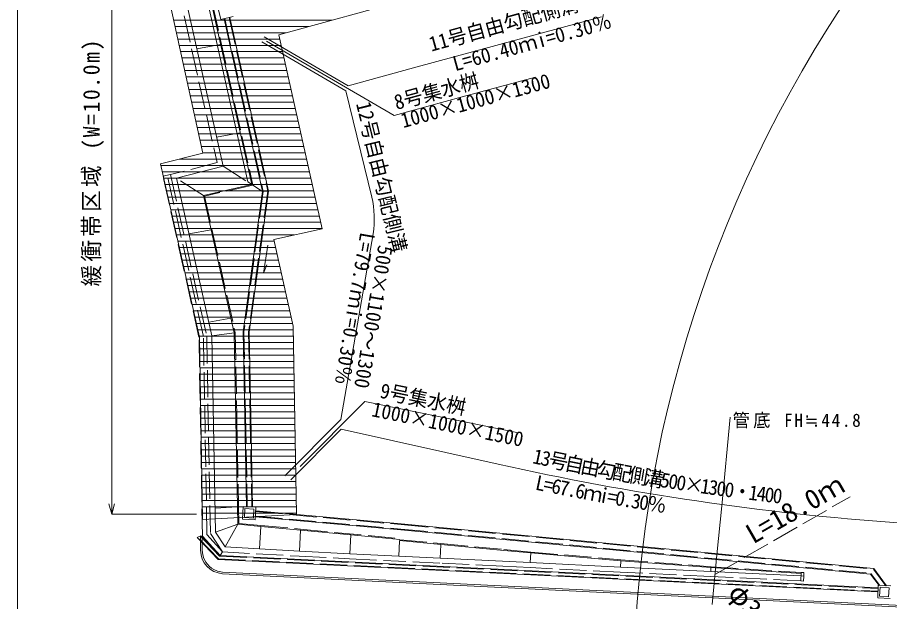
# Model space of a CAD drawing. Units: millimetres on the paper. Extents: x 0 to 420, y -6 to 297.
# Drawn here: x 0.5 to 193.6, y 65.8 to 195.2 of the extents above; entities that cross this region are included whole.
import ezdxf
from ezdxf.enums import TextEntityAlignment as Align

# ---------------------------------------------------------------- set-up
doc = ezdxf.new("R2010")
doc.units = ezdxf.units.MM
doc.linetypes.add('DASHED', pattern=[7.5, 6, -1.5])
for name, color, linetype, lineweight in [('_0-3_①．雨水', 7, 'Continuous', 9), ('①．道路', 7, 'Continuous', 9), ('①．雨水', 7, 'Continuous', 9), ('③．地下', 7, 'Continuous', 9), ('⑦．防火', 1, 'Continuous', 9), ('⑧．緩衝帯', 9, 'Continuous', 9), ('造成地', 7, 'Continuous', 9)]:
    doc.layers.add(name, color=color, linetype=linetype, lineweight=lineweight)
doc.styles.add('ＭＳ ゴシック', font='')
doc.styles.get('ＭＳ ゴシック').set_extended_font_data('MS Gothic')

msp = doc.modelspace()

# ---------------------------------------------------------------- linework, layer by layer
at = {"layer": '_0-3_①．雨水'}
for p, q in [((88.175, 183.997), (129.787, 195.28)), ((54.581, 189.772), (73.183, 178.933)), ((55.139, 190.881), (73.741, 180.042)), ((83.931, 173.438), (55.607, 189.943)), ((73.741, 180.042), (88.175, 183.997)), ((98.981, 177.563), (115.178, 181.955)), ((78.933, 155.382), (73.183, 178.933)), ((83.931, 173.438), (98.981, 177.563)), ((72.124, 106.125), (79.213, 147.24)), ((63.061, 95.673), (77.412, 110.101)), ((77.412, 110.101), (111.446, 103.16)), ((59.728, 93.662), (72.124, 106.125)), ((61.025, 92.752), (72.182, 103.969)), ((72.182, 103.969), (106.931, 96.197))]:
    msp.add_line(p, q, dxfattribs=at)
for centre, radius, start, end in [((59.504, 150.639), 20, 350.21706, 13.72035), ((237.885, 681.732), 600, 257.39334, 265.93712)]:
    msp.add_arc(centre, radius, start, end, dxfattribs=at)
at = {"layer": '①．道路'}
for p, q in [((41.152, 80.305), (41.012, 80.306)), ((41.012, 80.306), (41.013, 80.247)), ((41.013, 79.184), (41.013, 80.247)), ((41.051, 76.997), (41.013, 79.19)), ((45.326, 75.995), (41.152, 80.305)), ((41.373, 79.19), (41.373, 80.077)), ((41.408, 77.148), (41.373, 79.19)), ((41.514, 76.157), (41.408, 77.148)), ((41.768, 75.329), (41.514, 76.157)), ((42.215, 74.481), (41.768, 75.329)), ((191.049, 68.812), (45.326, 75.995)), ((42.921, 73.642), (42.215, 74.481)), ((43.453, 73.204), (42.921, 73.642)), ((43.962, 72.889), (43.453, 73.204)), ((44.816, 72.521), (43.962, 72.889)), ((45.898, 72.323), (44.816, 72.521)), ((45.896, 71.962), (312.915, 58.799)), ((45.898, 72.323), (312.933, 59.159)), ((191.077, 69.381), (191.049, 68.812)), ((193.874, 69.243), (191.077, 69.381))]:
    msp.add_line(p, q, dxfattribs=at)
msp.add_arc((46.262, 77.164), 5.214, 180.24033, 265.99254, dxfattribs=at)
at = {"layer": '①．雨水'}
for p, q in [((44.884, 197.411), (45.533, 194.687)), ((48.257, 195.336), (45.533, 194.687)), ((47.51, 195.158), (56.087, 156.692)), ((46.245, 194.857), (54.768, 156.637)), ((54.768, 156.637), (50.504, 125.55)), ((56.087, 156.692), (51.806, 125.473)), ((55.907, 144.728), (54.946, 138.525)), ((54.946, 138.525), (55.691, 140.369)), ((50.504, 125.55), (50.855, 106.819)), ((51.806, 125.473), (52.155, 106.843)), ((50.855, 106.819), (51.23, 86.779)), ((52.155, 106.843), (52.532, 86.703)), ((50.491, 86.822), (50.329, 84.027)), ((53.286, 86.66), (50.491, 86.822)), ((50.867, 86.399), (50.751, 84.403)), ((52.864, 86.283), (50.867, 86.399)), ((52.864, 86.283), (52.748, 84.287)), ((53.286, 86.66), (53.124, 83.864)), ((53.24, 85.865), (85.465, 82.988)), ((53.124, 83.864), (50.329, 84.027)), ((52.748, 84.287), (50.751, 84.403)), ((53.165, 84.566), (85.346, 81.694)), ((85.346, 81.694), (189.371, 71.881)), ((85.465, 82.988), (190.069, 73.121)), ((41.134, 80.323), (40.278, 79.942)), ((44.936, 75.133), (40.278, 79.942)), ((41.134, 80.323), (45.326, 75.995)), ((45.326, 75.995), (191.049, 68.812)), ((44.936, 75.133), (191.006, 67.933)), ((189.371, 71.881), (191.234, 69.373)), ((190.069, 73.121), (192.916, 69.29)), ((190.94, 66.584), (191.077, 69.381)), ((191.077, 69.381), (193.874, 69.243)), ((191.359, 66.964), (191.457, 68.962)), ((191.457, 68.962), (193.455, 68.863)), ((193.356, 66.866), (193.455, 68.863)), ((190.94, 66.584), (193.736, 66.447)), ((191.359, 66.964), (193.356, 66.866))]:
    msp.add_line(p, q, dxfattribs=at)
at = {"layer": '①．雨水', "linetype": 'DASHED'}
for p, q in [((47.364, 195.123), (55.935, 156.685)), ((46.391, 194.891), (54.92, 156.643)), ((54.92, 156.643), (50.654, 125.541)), ((55.935, 156.685), (51.656, 125.482)), ((50.654, 125.541), (51.005, 106.822)), ((51.656, 125.482), (52.005, 106.84)), ((51.005, 106.822), (51.381, 86.77)), ((52.005, 106.84), (52.382, 86.712)), ((53.232, 85.715), (85.451, 82.839)), ((53.178, 84.715), (85.36, 81.843)), ((85.36, 81.843), (189.452, 72.024)), ((85.451, 82.839), (189.989, 72.978)), ((44.998, 75.271), (40.414, 80.003)), ((45.264, 75.858), (40.998, 80.263)), ((45.264, 75.858), (191.042, 68.672)), ((44.998, 75.271), (191.013, 68.073)), ((189.452, 72.024), (191.428, 69.364)), ((189.989, 72.978), (192.722, 69.3))]:
    msp.add_line(p, q, dxfattribs=at)
at = {"layer": '③．地下'}
for p, q in [((156.432, 87.011), (158.283, 106.593)), ((155.349, 76.128), (156.432, 87.011)), ((154.271, 65.124), (155.349, 76.128))]:
    msp.add_line(p, q, dxfattribs=at)
at = {"layer": '③．地下', "color": 1, "linetype": 'DASHED'}
msp.add_line((154.898, 71.773), (184.845, 89.012), dxfattribs=at)
at = {"layer": '⑦．防火', "color": 5}
msp.add_arc((416.829, 43.588), 280, 117.66212, 189.06007, dxfattribs=at)
at = {"layer": '⑧．緩衝帯', "color": 7}
for p, q in [((21.363, 236.091), (21.363, 85.135)), ((21.363, 85.135), (20.748, 87.433)), ((21.363, 85.135), (21.979, 87.433)), ((40.166, 85.135), (21.363, 85.135))]:
    msp.add_line(p, q, dxfattribs=at)
at = {"layer": '⑧．緩衝帯', "color": 8}
for p, q in [((174.258, 223.196), (58.342, 191.325)), ((41.515, 165.063), (32.786, 204.968)), ((58.342, 191.325), (67.96, 148.368)), ((32.198, 162.772), (41.515, 165.063)), ((40.788, 124.371), (32.198, 162.772)), ((67.96, 148.368), (57.23, 145.957)), ((57.23, 145.957), (61.525, 126.778)), ((61.525, 126.778), (62.248, 85.06)), ((41.488, 83.981), (40.788, 124.371)), ((62.248, 85.06), (41.488, 83.981))]:
    msp.add_line(p, q, dxfattribs=at)
at = {"layer": '⑧．緩衝帯'}
for p, q in [((35.058, 194.581), (70.186, 194.581)), ((35.364, 193.181), (65.095, 193.181)), ((35.67, 191.781), (60.003, 191.781)), ((35.977, 190.381), (58.554, 190.381)), ((36.283, 188.981), (58.867, 188.981)), ((36.589, 187.581), (59.181, 187.581)), ((36.895, 186.181), (59.494, 186.181)), ((37.202, 184.781), (59.808, 184.781)), ((37.508, 183.381), (60.121, 183.381)), ((37.814, 181.981), (60.434, 181.981)), ((38.12, 180.581), (60.748, 180.581)), ((38.427, 179.181), (61.061, 179.181)), ((38.733, 177.781), (61.375, 177.781)), ((39.039, 176.381), (61.688, 176.381)), ((39.345, 174.981), (62.002, 174.981)), ((39.652, 173.581), (62.315, 173.581)), ((39.958, 172.181), (62.629, 172.181)), ((40.264, 170.781), (62.942, 170.781)), ((40.571, 169.381), (63.256, 169.381)), ((40.877, 167.981), (63.569, 167.981)), ((41.183, 166.581), (63.883, 166.581)), ((41.489, 165.181), (64.196, 165.181)), ((32.285, 162.381), (64.823, 162.381)), ((36.302, 163.781), (64.509, 163.781)), ((32.599, 160.981), (65.136, 160.981)), ((32.912, 159.581), (65.45, 159.581)), ((33.225, 158.181), (65.763, 158.181)), ((33.538, 156.781), (66.077, 156.781)), ((33.851, 155.381), (66.39, 155.381)), ((34.165, 153.981), (66.704, 153.981)), ((34.478, 152.581), (67.017, 152.581)), ((34.791, 151.181), (67.331, 151.181)), ((35.104, 149.781), (67.644, 149.781)), ((35.417, 148.381), (67.958, 148.381)), ((35.73, 146.981), (61.786, 146.981)), ((36.044, 145.581), (57.315, 145.581)), ((36.357, 144.181), (57.628, 144.181)), ((36.67, 142.781), (57.942, 142.781)), ((36.983, 141.381), (58.255, 141.381)), ((37.296, 139.981), (58.569, 139.981)), ((37.609, 138.581), (58.882, 138.581)), ((37.923, 137.181), (59.196, 137.181)), ((38.236, 135.781), (59.509, 135.781)), ((38.549, 134.381), (59.822, 134.381)), ((38.862, 132.981), (60.136, 132.981)), ((39.175, 131.581), (60.449, 131.581)), ((39.489, 130.181), (60.763, 130.181)), ((39.802, 128.781), (61.076, 128.781)), ((40.115, 127.381), (61.39, 127.381)), ((40.428, 125.981), (61.539, 125.981)), ((40.741, 124.581), (61.563, 124.581)), ((40.809, 123.181), (61.587, 123.181)), ((40.833, 121.781), (61.612, 121.781)), ((40.857, 120.381), (61.636, 120.381)), ((40.882, 118.981), (61.66, 118.981)), ((40.906, 117.581), (61.684, 117.581)), ((40.93, 116.181), (61.709, 116.181)), ((40.954, 114.781), (61.733, 114.781)), ((40.979, 113.381), (61.757, 113.381)), ((41.003, 111.981), (61.781, 111.981)), ((41.027, 110.581), (61.806, 110.581)), ((41.051, 109.181), (61.83, 109.181)), ((41.076, 107.781), (61.854, 107.781)), ((41.1, 106.381), (61.879, 106.381)), ((41.124, 104.981), (61.903, 104.981)), ((41.149, 103.581), (61.927, 103.581)), ((41.173, 102.181), (61.951, 102.181)), ((41.197, 100.781), (61.976, 100.781)), ((41.221, 99.381), (62, 99.381)), ((41.246, 97.981), (62.024, 97.981)), ((41.27, 96.581), (62.049, 96.581)), ((41.294, 95.181), (62.073, 95.181)), ((41.318, 93.781), (62.097, 93.781)), ((41.343, 92.381), (62.121, 92.381)), ((41.367, 90.981), (62.146, 90.981)), ((41.391, 89.581), (62.17, 89.581)), ((41.415, 88.181), (62.194, 88.181)), ((41.44, 86.781), (62.218, 86.781)), ((41.464, 85.381), (62.243, 85.381))]:
    msp.add_line(p, q, dxfattribs=at)
at = {"layer": '造成地'}
for p, q in [((0.499, -0.012), (0.499, 296.853)), ((37.117, 202.065), (46.009, 162.192)), ((42.549, 198.794), (51.486, 158.718)), ((52.381, 158.151), (43.437, 198.26)), ((44.884, 197.41), (45.533, 194.687)), ((48.256, 195.336), (45.533, 194.687)), ((47.51, 195.158), (56.087, 156.691)), ((46.245, 194.856), (54.768, 156.637)), ((46.009, 162.192), (35.72, 159.532)), ((35.72, 159.532), (43.519, 124.677)), ((51.486, 158.718), (54.768, 156.637)), ((41.69, 155.749), (52.381, 158.151)), ((54.768, 156.637), (50.504, 125.549)), ((56.087, 156.691), (51.806, 125.473)), ((54.768, 156.637), (56.087, 156.692)), ((48.509, 125.276), (41.69, 155.749)), ((55.907, 144.727), (54.946, 138.525)), ((54.946, 138.525), (55.691, 140.368)), ((50.504, 125.549), (50.855, 106.819)), ((43.519, 124.677), (44.334, 81.188)), ((49.23, 86.763), (48.509, 125.276)), ((51.806, 125.473), (52.155, 106.843)), ((50.855, 106.819), (51.23, 86.779)), ((52.155, 106.843), (52.532, 86.703)), ((49.302, 82.921), (49.23, 86.763)), ((50.491, 86.821), (50.329, 84.026)), ((53.286, 86.659), (50.491, 86.821)), ((50.867, 86.399), (50.751, 84.402)), ((52.864, 86.283), (50.867, 86.399)), ((52.864, 86.283), (52.748, 84.286)), ((53.286, 86.659), (53.124, 83.864)), ((53.24, 85.864), (85.465, 82.988)), ((53.124, 83.864), (50.329, 84.026)), ((52.748, 84.286), (50.751, 84.402)), ((53.165, 84.566), (85.346, 81.693)), ((44.334, 81.188), (46.496, 77.888)), ((54.384, 82.442), (49.302, 82.921)), ((63.163, 81.616), (54.384, 82.442)), ((74.285, 80.567), (63.163, 81.616)), ((85.346, 81.693), (189.371, 71.881)), ((85.465, 82.988), (190.069, 73.12)), ((41.134, 80.323), (40.278, 79.942)), ((44.936, 75.133), (40.278, 79.942)), ((41.152, 80.305), (41.012, 80.306)), ((41.012, 80.306), (41.013, 80.247)), ((41.013, 79.184), (41.013, 80.247)), ((41.051, 76.997), (41.013, 79.19)), ((41.134, 80.323), (45.326, 75.995)), ((45.326, 75.995), (41.152, 80.305)), ((41.373, 79.19), (41.373, 80.077)), ((41.408, 77.148), (41.373, 79.19)), ((85.143, 79.543), (74.285, 80.567)), ((94.204, 78.419), (85.115, 79.282)), ((46.496, 77.888), (62.933, 76.942)), ((108.157, 77.111), (94.204, 78.419)), ((41.514, 76.157), (41.408, 77.148)), ((41.768, 75.329), (41.514, 76.157)), ((42.215, 74.481), (41.768, 75.329)), ((191.049, 68.812), (45.326, 75.995)), ((45.326, 75.995), (191.049, 68.811)), ((62.933, 76.942), (74.079, 76.392)), ((74.079, 76.392), (84.946, 75.856)), ((84.946, 75.856), (94.055, 75.407)), ((94.055, 75.407), (114.031, 74.421)), ((114.136, 76.551), (108.157, 77.111)), ((134.075, 74.834), (114.136, 76.551)), ((42.921, 73.642), (42.215, 74.481)), ((43.453, 73.204), (42.921, 73.642)), ((44.936, 75.133), (191.006, 67.932)), ((114.031, 74.421), (134.006, 73.435)), ((134.005, 73.435), (153.982, 72.451)), ((134.006, 73.435), (153.982, 72.451)), ((154.024, 73.314), (134.075, 74.834)), ((43.962, 72.889), (43.453, 73.204)), ((44.816, 72.521), (43.962, 72.889)), ((45.898, 72.323), (44.816, 72.521)), ((45.896, 71.962), (312.915, 58.799)), ((45.898, 72.323), (312.933, 59.159)), ((153.982, 72.451), (173.958, 71.467)), ((153.982, 72.451), (173.958, 71.467)), ((173.984, 71.994), (154.024, 73.314)), ((173.903, 70.35), (173.994, 72.194)), ((173.958, 71.467), (174.557, 71.437)), ((173.994, 72.194), (174.594, 72.194)), ((174.557, 71.437), (174.502, 70.321)), ((174.594, 72.194), (174.557, 71.437)), ((189.371, 71.881), (191.234, 69.373)), ((190.069, 73.12), (192.916, 69.29)), ((173.903, 70.35), (174.502, 70.321)), ((190.94, 66.584), (191.077, 69.381)), ((191.077, 69.381), (191.049, 68.812)), ((193.874, 69.243), (191.077, 69.381)), ((191.077, 69.381), (193.874, 69.243)), ((191.359, 66.964), (191.457, 68.961)), ((191.457, 68.961), (193.455, 68.863)), ((193.356, 66.865), (193.455, 68.863)), ((190.94, 66.584), (193.736, 66.446)), ((191.359, 66.964), (193.356, 66.865))]:
    msp.add_line(p, q, dxfattribs=at)
at = {"layer": '造成地', "linetype": 'DASHED'}
for p, q in [((35.794, 202.862), (44.682, 163.004)), ((43.674, 198.117), (52.62, 157.999)), ((47.364, 195.123), (55.935, 156.685)), ((46.391, 194.891), (54.92, 156.643)), ((40.211, 188.193), (45.47, 189.145)), ((44.567, 168.656), (49.826, 169.608)), ((44.682, 163.004), (34.393, 160.344)), ((46.009, 162.192), (52.381, 158.151)), ((34.393, 160.344), (32.722, 159.97)), ((34.393, 160.344), (42.403, 124.544)), ((41.687, 124.478), (33.698, 160.189)), ((41.69, 155.749), (35.72, 159.532)), ((52.62, 157.999), (41.929, 155.598)), ((54.92, 156.643), (50.654, 125.54)), ((55.935, 156.685), (51.656, 125.481)), ((41.929, 155.598), (48.708, 125.3)), ((38.474, 147.227), (43.398, 148.119)), ((47.768, 128.586), (42.844, 127.695)), ((50.654, 125.54), (51.005, 106.821)), ((41.452, 80.298), (40.688, 124.359)), ((42.447, 80.605), (41.687, 124.478)), ((42.403, 124.544), (43.222, 80.845)), ((43.519, 124.677), (48.509, 125.276)), ((48.708, 125.3), (49.055, 106.785)), ((51.656, 125.481), (52.005, 106.84)), ((49.055, 106.785), (49.43, 86.767)), ((51.005, 106.821), (51.381, 86.77)), ((52.005, 106.84), (52.382, 86.712)), ((49.23, 86.763), (44.236, 86.437)), ((49.43, 86.767), (49.499, 83.103)), ((53.232, 85.714), (85.451, 82.838)), ((49.499, 83.103), (54.403, 82.642)), ((53.178, 84.715), (85.36, 81.843)), ((49.302, 82.921), (44.334, 81.188)), ((49.302, 82.921), (46.496, 77.888)), ((54.107, 77.45), (54.384, 82.442)), ((54.403, 82.642), (63.173, 81.816)), ((62.933, 76.942), (63.163, 81.616)), ((63.173, 81.816), (85.162, 79.742)), ((85.36, 81.843), (189.452, 72.024)), ((85.451, 82.838), (189.989, 72.977)), ((44.998, 75.27), (40.414, 80.003)), ((45.264, 75.858), (40.998, 80.262)), ((41.452, 80.298), (45.399, 75.992)), ((42.447, 80.605), (45.869, 76.805)), ((43.222, 80.845), (45.869, 76.805)), ((74.079, 76.392), (74.285, 80.567)), ((84.946, 75.856), (85.112, 79.205)), ((85.138, 79.481), (94.226, 78.618)), ((94.055, 75.407), (94.2, 78.347)), ((94.226, 78.618), (108.167, 77.311)), ((108.167, 77.311), (114.154, 76.75)), ((45.264, 75.858), (191.042, 68.671)), ((45.869, 76.805), (45.399, 75.992)), ((45.869, 76.805), (62.873, 75.826)), ((62.873, 75.826), (74.024, 75.276)), ((114.031, 74.421), (114.137, 76.564)), ((114.154, 76.75), (134.095, 75.033)), ((44.998, 75.27), (191.013, 68.072)), ((74.024, 75.276), (84.891, 74.74)), ((94, 74.29), (84.891, 74.74)), ((107.973, 73.601), (94, 74.29)), ((113.976, 73.304), (107.973, 73.601)), ((134.006, 73.435), (134.073, 74.78)), ((134.095, 75.033), (154.039, 73.514)), ((154.039, 73.514), (173.994, 72.194)), ((133.95, 72.319), (113.976, 73.304)), ((153.927, 71.335), (133.95, 72.319)), ((153.982, 72.451), (154.026, 73.357)), ((189.452, 72.024), (191.428, 69.363)), ((189.989, 72.977), (192.722, 69.3)), ((173.903, 70.35), (153.927, 71.335))]:
    msp.add_line(p, q, dxfattribs=at)
at = {"layer": '造成地', "color": 8, "linetype": 'DASHED'}
msp.add_line((40.688, 124.359), (32.722, 159.97), dxfattribs=at)
at = {"layer": '造成地'}
msp.add_arc((46.262, 77.164), 5.214, 180.24033, 265.99254, dxfattribs=at)

# ---------------------------------------------------------------- texts
at = {"layer": '_0-3_①．雨水', "style": 'ＭＳ ゴシック', "width": 0.95}
for s, rotation, p in [('11号自由勾配側溝500×900～1100', 15.463, (92.389, 186.625)), (' L=60.40ｍi=0.30％', 15.463, (95.617, 181.707)), ('8号集水桝', 15.326, (84.664, 173.733)), ('1000×1000×1300', 15.326, (86.13, 169.684)), ('12号自由勾配側溝', 283.72, (74.483, 175.824)), ('L=79.7ｍi=0.30％', 260.302, (75.453, 147.884)), (' 500×1100～1300', 260.302, (79.79, 147.143)), ('9号集水桝', 348.472, (80.353, 109.997)), ('1000×1000×1500', 348.472, (78.522, 105.888)), ('1', 348.082, (114.157, 95.484)), ('3', 348.255, (115.919, 95.115)), ('号', 348.427, (117.682, 94.752)), ('自', 348.771, (121.211, 94.04)), ('由', 349.115, (124.744, 93.35)), ('勾', 349.46, (128.281, 92.68)), ('配', 349.804, (131.823, 92.032)), ('側', 350.148, (135.368, 91.406)), ('溝', 350.492, (138.916, 90.801)), ('L', 348.253, (114.763, 89.636)), ('6', 348.594, (118.289, 88.914)), ('5', 350.837, (142.469, 90.217)), ('0', 351.009, (144.246, 89.933)), ('0', 351.181, (146.024, 89.654)), ('×', 351.353, (147.804, 89.381)), ('1', 351.697, (151.364, 88.85)), ('3', 351.869, (153.146, 88.593)), ('=', 348.424, (116.526, 89.272)), ('7', 348.765, (120.054, 88.56)), ('6', 349.106, (123.588, 87.869)), ('ｍ', 349.276, (125.356, 87.532)), ('i', 349.618, (128.895, 86.872)), ('0', 352.042, (154.928, 88.341)), ('0', 352.214, (156.711, 88.094)), ('・', 352.386, (158.495, 87.853)), ('1', 352.73, (162.065, 87.387)), ('4', 352.902, (163.85, 87.162)), ('0', 353.074, (165.637, 86.942)), ('0', 353.246, (167.424, 86.728)), ('.', 348.935, (121.82, 88.212)), ('=', 349.788, (130.666, 86.551)), ('0', 349.958, (132.438, 86.234)), ('3', 350.3, (135.984, 85.617)), ('0', 350.47, (137.759, 85.316)), ('％', 350.641, (139.535, 85.021)), ('.', 350.129, (134.211, 85.923))]:
    msp.add_text(s, height=3.299, rotation=rotation, dxfattribs=at).set_placement(p, align=Align.BOTTOM_LEFT)
at = {"layer": '③．地下', "style": 'ＭＳ ゴシック'}
for s, rotation, p in [('L=18.0ｍ', 29.926, (164.032, 77.288)), ('φ300 (縦断延長 L=92.0m)', 308.259, (156.506, 66.795))]:
    msp.add_text(s, height=4.399, rotation=rotation, dxfattribs=at).set_placement(p, align=Align.BOTTOM_LEFT)
at = {"layer": '③．地下', "insert": (158.83, 104.152), "char_height": 2.933, "attachment_point": 7, "style": 'ＭＳ ゴシック'}
msp.add_mtext('\\T1.2;\\W0.95;管底\\~FH≒44.8', dxfattribs=at)
at = {"layer": '⑧．緩衝帯', "color": 7, "insert": (19.667, 135.575), "char_height": 3.666, "attachment_point": 7, "rotation": 90, "style": 'ＭＳ ゴシック'}
msp.add_mtext('\\T1.16;\\W0.95;緩衝帯区域\\~(W=10.0m)', dxfattribs=at)

doc.saveas('drawing.dxf')
